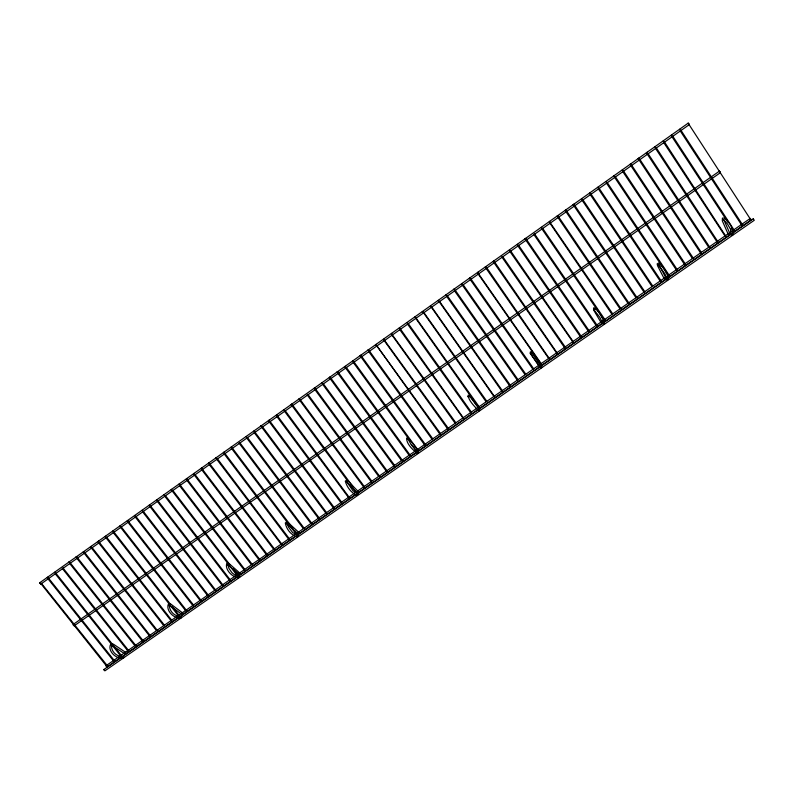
<?xml version="1.0" encoding="UTF-8"?>
<svg xmlns="http://www.w3.org/2000/svg" width="794" height="794" viewBox="0 0 794 794"><rect width="100%" height="100%" fill="white"/><g stroke="black" fill="none" stroke-linecap="round" stroke-linejoin="round"><path stroke-width="1.19" d="M39.71 582.776L40.782 584.116L689.202 124.688L688.924 123.874L688.2 123.139L39.71 582.776L40.782 584.116M750.757 219.72L750.241 219.978L750.757 219.72L688.2 123.259L689.202 124.688M719.414 171.147L720.406 172.665L74.179 625.831L73.435 625.474L73.117 624.501L719.414 171.147L720.406 172.665M751.164 219.968L750.191 218.469L751.164 219.968L732.822 232.702M753.268 218.787L103.895 669.491L104.232 670.493L104.957 670.811L754.25 220.295L753.268 218.787L753.486 219.511M664.32 141.729L726.192 236.771M718.262 242.249L656.102 147.555M685.758 264.809L685.033 265.236L685.609 264.769M677.699 270.327L676.945 270.853L613.762 176.06L614.526 175.514L614.06 175.792M676.945 270.853L677.52 270.377M588.87 331.991L589.614 331.475L588.87 331.991L525.727 239.977M517.738 245.634L580.94 337.5L581.526 337.013M509.768 251.281L573.328 342.671M493.908 261.008L493.163 261.534L493.908 261.008L557.666 353.757M486.682 267.638L549.795 359.225M477.651 272.471L541.925 364.684M503.049 391.641L439.37 301.164M431.529 306.722L495.019 397.248M286.703 523.802L287.051 523.246L288.49 527.087L292.688 532.645L297.949 535.136M407.59 439.548L407.699 438.487L410.905 444.174L415.48 449.861M531.434 353.33L531.662 352.07L530.392 351.841L530.372 353.449L539.463 366.391M400.315 328.855L464.004 418.775M384.058 340.378L448.183 429.653L448.789 429.157M448.908 429.147L448.183 429.653M604.73 323.704L603.083 324.101L599.807 317.342L593.495 309.134L594.607 309.352M541.875 367.314L540.823 368.049M418.617 452.838L417.594 453.553C412.88 450.009 406.449 444.044 406.578 438.06L408.811 439.102L418.24 450.009M349.747 498.056L285.076 410.528M621.454 309.372L557.854 215.68L557.1 216.216L557.537 215.958M612.779 313.898L549.498 221.665M254.12 432.472L319.099 519.256L319.476 518.899M346.879 481.809L352.963 490.771L357.578 493.759M282.376 544.823L217.288 458.565M274.456 550.321L275.002 549.795L274.456 550.321L209.13 464.361M602.854 322.394L601.286 322.93L593.813 310.325L593.545 307.864C599.033 309.908 602.14 317.769 604.581 323.059M201.616 468.162L200.922 468.659L201.557 468.172L267.667 554.956L267.28 555.334M194.222 474.921L259.578 560.574L259.966 560.207M260.273 560.098L259.578 560.574M478.564 408.9L478.951 407.858L470.931 397.387L469.323 395.462L468.073 395.233C468.659 401.069 474.901 406.597 478.802 411.084L479.715 409.714L469.314 395.591L469.105 396.722L467.855 396.494L468.688 397.417M299.11 533.24L297.75 533.657L286.813 523.732M182.987 613.851L182.015 614.516L170.263 605.772L169.003 605.733L169.34 605.187C169.271 610.745 174.114 616.71 180.982 616.313L181.161 617.901C174.184 619.34 165.37 610.348 168.457 603.887L170.859 604.115L183.057 613.276M208.812 595.818L208.127 596.294L208.524 595.907M126.018 653.393L125.065 654.058L112.758 645.8L111.279 645.909L111.607 645.383C110.862 651.527 117.294 657.591 123.616 656.132L123.765 657.73C116.549 660.142 106.862 650.604 110.823 644.023L113.373 644.133L125.809 652.499M478.057 272.243L477.72 272.531M172.258 621.265L171.881 621.384M91.955 547.403L157.927 631.141L157.51 631.528M77.435 557.696L143.486 641.165L142.811 641.631L143.446 641.115M445.781 295.12L446.119 294.812M502.394 392.018L438.278 300.38M494.612 397.427L430.437 305.928M486.127 401.804L422.616 311.476M479.09 408.205L414.805 317.014M455.895 422.795L391.462 333.669M448.183 428.145L383.701 339.177M440.491 433.494L375.949 344.665M440.491 434.993L375.949 344.546M409.118 455.27L344.725 366.739L345.33 366.342M337.043 372.178L337.768 371.671L337.043 372.178L401.486 460.57M329.381 377.616L330.096 377.11L329.381 377.616L393.874 465.86M298.822 399.273L299.537 398.767L298.911 399.253L364.347 487.923M347.861 481.233L291.219 404.662L291.606 404.325M276.759 414.915L276.362 415.242M269.186 420.274L268.481 420.78L269.186 420.274L334.066 507.366M325.858 513.073L260.918 426.13L261.315 425.792M319.059 517.787L254.08 430.983L253.683 431.321M287.061 522.055L230.816 447.469L231.223 447.121M252.879 565.219L186.739 478.713L186.322 479.07M244.76 569.358L179.315 483.973L178.898 484.33M227.67 563.194L171.206 489.719L171.633 489.362M156.964 499.853L156.696 500.061M214.688 590.24L149.054 505.421L149.48 505.063M142.225 510.304L141.957 510.502M193.458 604.978L127.695 520.556L127.268 520.924M185.498 610.507L119.686 526.233L120.122 525.866M171.722 621.563L105.076 536.595L105.513 536.228M98.466 541.28L97.811 541.776L98.466 541.28L164.388 625.146M83.926 551.582L83.271 552.088L83.926 551.582L149.937 635.18M90.506 546.917L91.191 546.431L90.506 546.917L156.478 630.635M75.986 557.209L76.671 556.723L75.986 557.209L142.811 641.631M54.478 572.414L54.796 572.266M106.962 666.583L40.077 582.617M40.385 582.478L39.908 582.816M47.273 577.526L47.749 577.178L114.723 661.055L114.118 661.62L114.723 661.055M701.519 253.683L701.747 253.743M668.905 276.352L669.63 275.935L668.876 276.461M693.4 259.32L693.867 259.181M573.705 342.591L573.03 342.988M581.625 337.093L580.94 337.5M394.946 466.505L394.598 466.852L395.204 466.495M417.833 450.615L418.11 450.605M319.684 518.929L319.099 519.256M326.711 513.907L327.297 513.569L326.681 514.065M341.728 503.475L342.323 503.138L341.708 503.634M267.102 555.274L267.667 554.956M597.961 187.315L597.803 187.305M654.941 146.811L655.139 146.791M663.159 140.995L663.357 140.965M671.387 135.159L671.605 135.119M679.634 129.313L679.853 129.273M687.892 123.457L688.2 123.259M509.391 249.971L509.48 250.021M517.36 244.324L517.46 244.363M541.349 227.322L541.468 227.352M549.379 221.635L549.815 221.377M565.844 210.063L565.149 210.509L565.904 209.973M581.605 198.788L581.754 198.798M589.694 193.051L589.853 193.061M391.452 333.559L391.819 333.361M407.004 322.533L407.024 322.642M422.646 311.566L422.259 311.784M438.308 300.46L437.921 300.678M208.524 463.23L209.07 462.882L208.663 463.23M261.226 425.971L261.633 425.634L260.918 426.13M291.547 404.483L291.934 404.156L291.219 404.662M322.106 382.718L322.056 382.857M121.403 657.095L107.14 666.99L106.426 666.672L106.088 665.69L750.191 218.469M124.46 654.971L178.471 617.484M181.528 615.36L236.552 577.169M238.597 575.749L294.643 536.843M297.7 534.729L354.759 495.119M357.816 492.995L478.067 409.535M480.102 408.116L730.788 234.121M622.208 170.015L622.377 170.005M605.921 181.548L606.09 181.548M501.441 255.608L501.52 255.668M399.223 328.051L399.233 328.16M284.014 409.704L283.944 409.873M246.249 436.482L246.15 436.66M164.239 494.602L164.08 494.821M134.603 515.713L134.782 515.485M112.808 531.057L112.619 531.295M734.113 231.064L734.619 230.816L734.053 231.282M661.084 281.751L661.561 281.533L660.995 281.999M723.523 219.61L727.503 224.007L730.827 229.823L730.669 229.268L731.115 234.508M376.316 344.348L375.592 344.864M658.881 264.72L658.186 264.878L665.054 273.96L666.752 279.925L668.429 279.498C667.724 272.977 663.675 266.943 658.554 263.052L657.164 263.886L657.631 265.901L664.419 279.101L665.62 279.051L665.928 278.059L659.735 265.99M227.163 564.832L227.809 564.484L228.98 568.484L232.096 572.871L234.577 574.787L239.093 575.987L239.659 577.01L238.676 577.695C232.225 577.437 224.513 569.437 226.836 563.234L229.089 563.581L240.681 573.804L239.699 574.479L227.739 564.852M103.895 669.491L104.619 669.808M106.088 665.69L106.803 666.007M731.274 235.143L732.991 234.706L732.753 230.27M530.759 353.479L530.164 353.102L540.257 367.701M299.149 532.685L288.063 522.521L286.614 521.916L285.294 522.958C286.376 529.181 291.12 535.434 297.552 536.853L298.455 535.503M347.722 483.129L356.893 492.598L357.866 492.677L358.312 491.615L348.268 481.253L346.531 480.191L345.301 481.174C346.958 487.208 351.256 493.024 357.181 495.466L358.094 494.116M411.322 444.67L416.8 451.002M47.878 578.677L113.353 660.658M41.328 583.243L107.577 666.017M55.729 573.04L121.125 655.119M55.084 573.576L121.284 656.648M70.19 562.827L136.29 646.157M69.515 563.313L134.851 645.661M62.944 567.928L129.065 651.1M62.279 568.435L128.469 651.666M84.005 553.041L150.026 636.619M98.555 542.739L163.713 625.612M113.82 531.901L170.581 604.442M172.09 606.378L179.662 616.055M113.135 532.387L178.223 615.558M106.515 537.072L171.643 620.124M121.125 526.72L186.173 610.04M135.794 516.328L201.507 600.889M135.099 516.815L200.822 601.366M127.765 522.015L193.528 606.427M143.138 511.118L208.058 594.845M142.454 511.614L207.373 595.321M157.877 500.677L222.697 584.672M157.182 501.173L222.012 585.148M150.503 505.907L216.127 590.736M165.261 495.446L230.042 579.58M164.566 495.942L230.101 581.039M179.375 485.452L244.82 570.826M172.655 490.206L229.863 564.673M232.88 568.593L238.14 575.452M229.178 565.159L236.701 574.955M186.788 480.191L251.44 564.723M201.666 469.651L266.228 554.45M194.917 474.425L259.519 559.115M209.824 463.865L274.327 548.823M224.771 453.265L289.195 538.521M224.067 453.761L289.244 539.989M216.583 459.061L281.81 545.141M232.265 447.955L292.946 528.437M294.425 530.402L297.383 534.332M288.55 524.02L296.688 534.819M247.291 437.305L312.32 523.971M246.587 437.802L310.871 523.464M239.768 442.635L304.846 529.151M239.063 443.131L303.407 528.655M269.216 421.773L334.095 508.845M262.367 426.616L326.552 512.577M277.493 415.907L341.589 502.145M276.778 416.403L340.884 502.632M350.809 485.203L356.695 493.163M284.361 411.034L349.152 498.394M300.271 399.759L364.952 487.427M292.668 405.148L352.983 486.702M307.893 394.36L371.791 481.174M307.179 394.866L371.82 482.663M323.168 383.522L387.7 471.636M322.443 384.028L386.261 471.14M315.526 388.951L380.108 476.906M314.811 389.457L378.659 476.4M330.82 378.093L394.588 465.363M346.174 367.215L410.558 455.766M338.492 372.664L402.201 460.073M353.866 361.766L417.485 449.464M353.151 362.272L410.26 440.998M368.575 351.345L432.085 439.32M361.578 356.308L425.137 444.154M360.853 356.814L424.423 444.65M369.299 350.829L432.809 438.824M399.59 329.371L463.607 418.944M391.809 334.879L455.17 423.301M408.106 323.337L471.348 412.066M407.372 323.853L471.338 413.575M423.708 312.27L486.851 401.298M415.897 317.808L479.09 406.687M455.091 290.028L518.025 379.671M454.347 290.554L517.996 381.189M447.221 295.596L510.214 385.09M446.486 296.122L510.195 386.609M462.962 284.441L525.846 374.242M462.227 284.967L525.112 374.748M478.018 273.771L540.803 363.86M470.852 278.853L533.687 368.793M470.117 279.379L532.953 369.309M485.938 268.164L549.369 359.414M493.868 262.546L557.239 353.945M510.512 250.745L573.07 341.46M502.552 256.393L565.159 346.938M501.808 256.919L565.13 348.477M518.492 245.098L580.98 335.961M526.472 239.441L588.91 330.453M542.481 228.086L604.81 319.426M541.726 228.612L604.065 319.942M534.461 233.764L596.86 324.954M533.717 234.29L596.115 325.471M549.756 222.935L612.035 314.414M565.844 211.532L628.014 303.318M557.795 217.238L620.015 308.876M574.667 205.279L637.463 298.266M573.913 205.815L636.014 297.76M566.598 210.996L629.453 303.824M540.456 365.161L531.662 352.07L541.736 366.669M582.746 199.552L644.788 291.666M581.992 200.088L644.043 292.192M598.954 188.069L660.876 280.5M598.19 188.605L660.122 281.026M590.845 193.815L652.827 286.088M590.081 194.351L652.072 286.614M607.073 182.312L668.935 274.903M606.308 182.848L668.181 275.429M615.211 176.546L677.014 269.295M631.528 164.983L693.212 258.05M630.764 165.529L692.447 258.576M623.359 170.77L685.103 263.677M622.595 171.315L685.033 265.236M639.696 159.177L701.34 252.423M638.932 159.723L669.411 205.825M670.771 207.879L700.576 252.958M647.894 153.371L710.144 247.807M647.12 153.917L708.705 247.311M663.546 142.275L725.011 235.987M655.328 148.101L717.528 242.686M672.558 135.893L733.944 229.784M671.784 136.439L727.78 222.062M731.83 228.255L733.18 230.32M680.805 130.047L742.132 224.097M680.031 130.603L741.368 224.633M595.321 309.273L594.835 308.082L594.984 308.767M724.376 221.01L729.924 233.625L729.646 234.607L728.396 234.696L722.322 220.871L722.421 218.112L724.277 218.072L726.748 220.117L730.172 224.513L732.544 229.307M723.83 219.511L724.019 220.345M742.807 225.129L742.043 225.665L742.807 225.129M605.504 320.439L604.76 320.965L605.504 320.439M596.86 326.364L597.554 325.967L596.86 326.364M647.219 152.349L646.445 152.895L647.219 152.349M639.021 158.155L638.257 158.701L639.021 158.155M630.128 164.418L630.843 163.951L630.128 164.418M425.237 445.503L425.862 445.146L425.237 445.503M402.31 461.423L402.925 461.066L402.31 461.423M573.973 204.257L573.218 204.792L573.973 204.257M525.092 238.855L525.777 238.418L525.092 238.855M222.906 585.962L223.451 585.654L222.906 585.962M485.313 267.052L485.978 266.625L485.313 267.052M186.927 611.003L186.253 611.479L186.927 611.003M470.147 277.84L469.413 278.366L470.147 277.84M461.612 283.855L462.257 283.438L461.651 283.905M454.376 289.016L453.642 289.542L454.376 289.016M367.959 350.223L368.575 349.836L367.959 350.223M360.248 355.702L360.853 355.305L360.248 355.702M352.536 361.161L353.151 360.764L352.536 361.161M314.196 388.335L314.791 387.948L314.196 388.335M223.471 452.64L224.027 452.282L223.471 452.64M215.988 457.94L216.544 457.582L215.988 457.94M193.627 473.79L194.173 473.442L193.627 473.79M68.919 562.172L69.425 561.854L68.919 562.172M658.692 265.176L658.186 264.878L658.692 265.176M347.137 482.047L346.978 481.462L347.137 482.047"/></g></svg>
